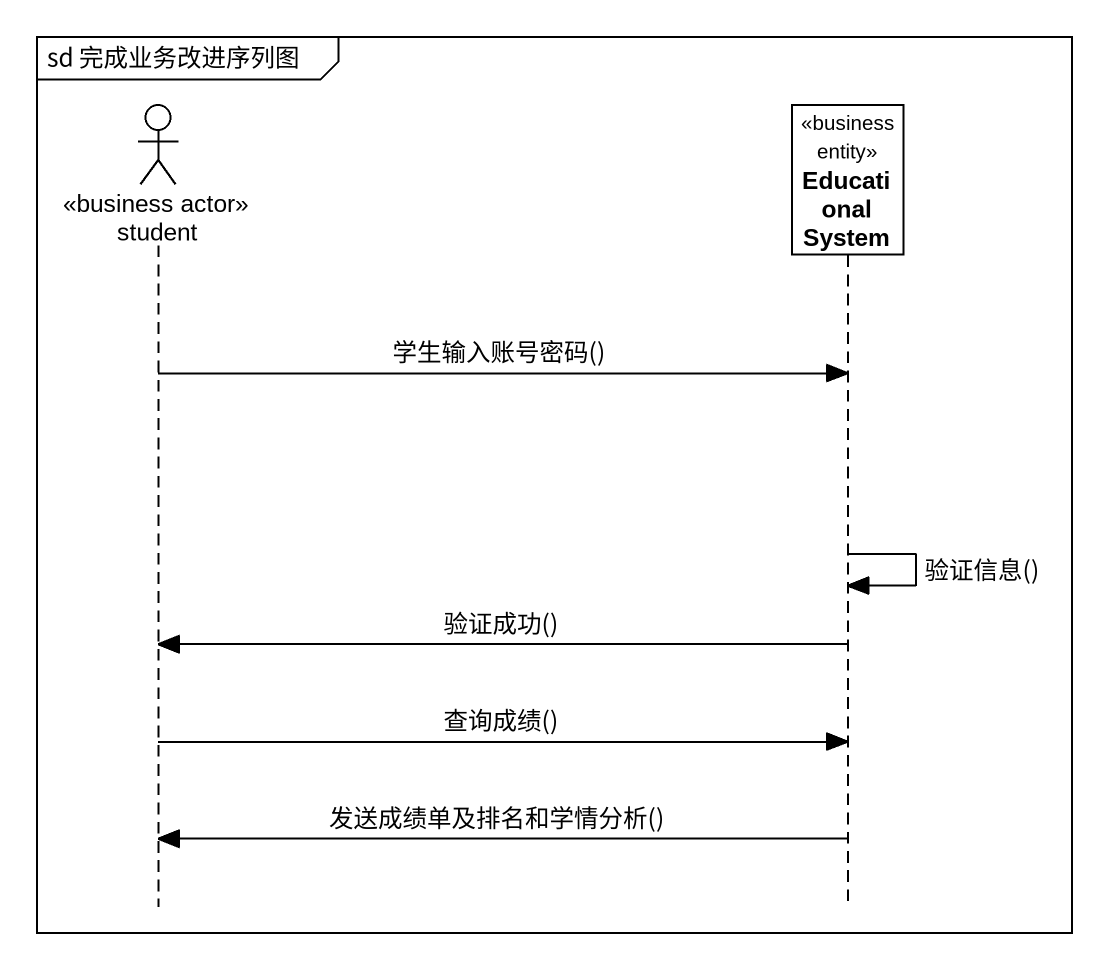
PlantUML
@startuml
mainframe sd 完成业务改进序列图
hide footbox
actor student <<business actor>>
participant "Educational System" as Educational_System <<business entity>>

student -> Educational_System : 学生输入账号密码()
Educational_System -> Educational_System : 验证信息()
Educational_System -> student : 验证成功()
student -> Educational_System : 查询成绩()
Educational_System -> student : 发送成绩单及排名和学情分析()
@enduml
